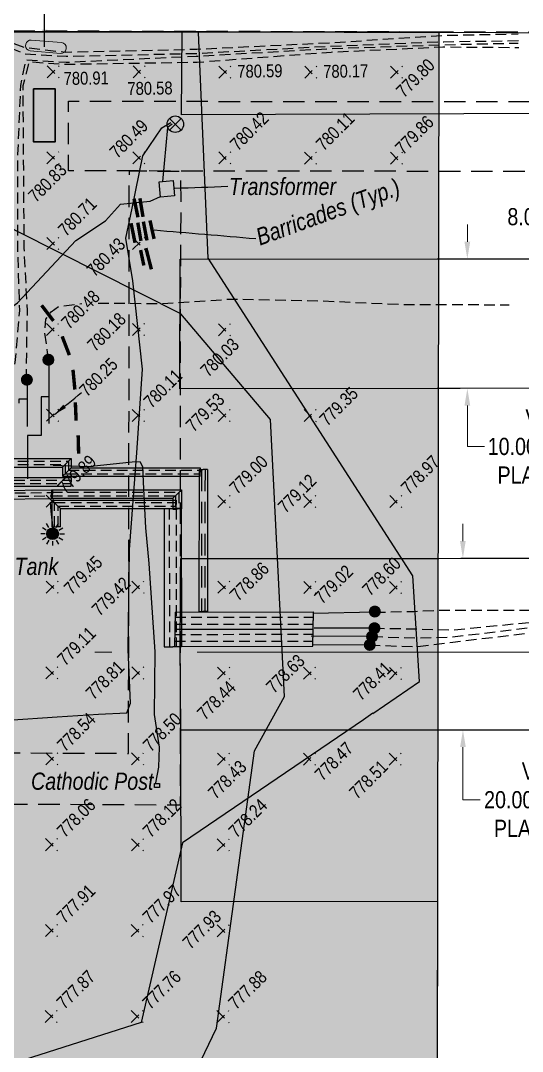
# Model space of a CAD drawing. Extents: x 491646 to 495416, y 6042083 to 6043807.
# Drawn here: x 494778 to 495070, y 6042886 to 6043486 of the extents above; entities that cross this region are included whole.
import ezdxf

# ---------------------------------------------------------------- set-up
doc = ezdxf.new("R2010")
doc.units = 0
doc.header["$LTSCALE"] = 5
doc.header["$PDMODE"] = 3
doc.header["$PDSIZE"] = 3.5
for name, pattern in [('DASHED4', [1.875, 1.25, -0.625]), ('foc-ACCESSROAD', [3.75, 2.5, -1.25]), ('foc-FLOWLINE', [3.75, 2.5, -1.25]), ('foc-TIELINE', [1.875, 1.25, -0.625]), ('POWERLINE5', [7.8, 2.4, -0.6, 0.6, -0.6, 0.6, -0.6, 2.4]), ('UG_PIPE', [1.875, 1.25, -0.625])]:
    doc.linetypes.add(name, pattern=pattern)
doc.layers.get('Defpoints').update_dxf_attribs({"color": 9})
for name, color, linetype in [('AS-CABLE', 224, 'foc-CABLE'), ('AS-FENCE', 48, 'foc-FENCE'), ('AS-PIPE-UG', 44, 'UG_PIPE'), ('AS-POWER-EXISTING', 72, 'POWERLINE5'), ('AS-ROADS', 254, 'Continuous'), ('AS-SYMBOL', 7, 'Continuous'), ('C-RW', 13, 'Continuous'), ('CG-NOTES', 7, 'Continuous'), ('F-AR', 190, 'foc-ACCESSROAD'), ('F-EZE', 190, 'foc-FLOWLINE'), ('P-PROPOSED-H', 21, 'Continuous'), ('T-TIE', 201, 'foc-TIELINE')]:
    doc.layers.add(name, color=color, linetype=linetype)
for name, color, linetype, lineweight in [('AS-GENERAL', 48, 'Continuous', 18), ('C-RW-T', 13, 'Continuous', 9), ('F-EZE-T', 190, 'Continuous', 9), ('T-TIE-T', 201, 'Continuous', 18)]:
    doc.layers.add(name, color=color, linetype=linetype, lineweight=lineweight)
for name, color, linetype, true_color in [('AS-PIPE-AG', 7, 'Continuous', 0x7d00fa), ('AS-PIPE-RACK', 7, 'Continuous', 0xc48aff), ('AS-STRUCTURE-H', 7, 'Continuous', 0xa8a8a8)]:
    doc.layers.add(name, color=color, linetype=linetype, true_color=true_color)
doc.layers.add('AS-STRUCTURE', color=7, linetype='Continuous', lineweight=30, true_color=0x595959)
doc.styles.add('80CG', font='ARIALN.TTF', dxfattribs={"height": 10})
doc.styles.add('80L', font='ARIALN.TTF', dxfattribs={"height": 10})
doc.styles.add('ELEVATION', font='ARIALN.TTF', dxfattribs={"height": 2.5})
doc.styles.add('foc-LtypeFont', font='ARIALN.TTF', dxfattribs={"height": 7.35})
doc.linetypes.add('foc-CABLE', pattern='A,2,-1,["C",foc-LtypeFont,S=0.2,R=0,X=-0.625,Y=-0.75],-1.24,8', length=12.24)
doc.linetypes.add('foc-FENCE', pattern='A,10,-1,["X",foc-LtypeFont,S=0.2,R=0,X=-0.625,Y=-0.75],-1.24', length=12.24)
doc.dimstyles.new('Compass 5 000', dxfattribs={"dimscale": 5, "dimtxt": 9, "dimasz": 2, "dimexe": 0.2, "dimexo": 0.0625, "dimgap": 0.5, "dimtad": 0, "dimtih": 1, "dimtoh": 1, "dimzin": 0, "dimdsep": 46, "dimtxsty": '80CG', "dimcen": 0.1, "dimse1": 1, "dimse2": 1, "dimclrd": 256, "dimclrt": 256, "dimaunit": 1, "dimadec": 4, "dimazin": 0, "dimtfac": 0.06, "dimtofl": 0, "dimtmove": 0, "dimatfit": 1, "dimfxl": 0.2, "dimtolj": 1, "dimtzin": 0, "dimlwd": -1, "dimarcsym": 0})

# ---------------------------------------------------------------- blocks, each defined once
blk = doc.blocks.new('lightpole')
h = blk.add_hatch(color=255)
h.dxf.hatch_style = 1
h.paths.add_polyline_path([(-0.78, 0, 1), (0.78, 0, 1)])
h.paths.add_polyline_path([(0.68, 0, -1), (-0.68, 0, -1)], flags=16)
h = blk.add_hatch(color=13)
h.dxf.hatch_style = 1
edge = h.paths.add_edge_path()
edge.add_arc((0, 0), 0.682, 0, 360)
at = {"color": 13}
for p, q in [((0, 0.86), (0, 1.38)), ((-0.86, 0), (-1.38, 0)), ((-0.75, 0.43), (-1.19, 0.69)), ((-0.43, 0.75), (-0.69, 1.19)), ((0.43, 0.75), (0.69, 1.19)), ((0.75, 0.43), (1.19, 0.69)), ((0.86, 0), (1.38, 0)), ((-0.75, -0.43), (-1.19, -0.69)), ((-0.43, -0.75), (-0.69, -1.19)), ((0, -0.86), (0, -1.38)), ((0.43, -0.75), (0.69, -1.19)), ((0.75, -0.43), (1.19, -0.69))]:
    blk.add_line(p, q, dxfattribs=at)
blk.add_circle((0, 0), 0.682, dxfattribs=at)
blk = doc.blocks.new('POWERPOLE')
h = blk.add_hatch(color=255)
edge = h.paths.add_edge_path()
edge.add_arc((0, 0), 0.96, 0, 360)
at = {"linetype": 'Continuous'}
for p, q in [((0.68, -0.68), (-0.68, 0.68)), ((-0.68, -0.68), (0.68, 0.68))]:
    blk.add_line(p, q, dxfattribs=at)
blk.add_circle((0, 0), 0.96, dxfattribs=at)
blk = doc.blocks.new('*D56')
at = {"layer": 'C-RW-T', "transparency": 16777216}
for p, q in [((495149.01, 6043539.18), (495139.03, 6043539.86)), ((495218.82, 6043534.47), (495228.8, 6043533.79))]:
    blk.add_line(p, q, dxfattribs=at)
for points in [[(495149.12, 6043540.85), (495148.89, 6043537.52), (495158.98, 6043538.51)], [(495218.93, 6043536.13), (495218.71, 6043532.8), (495208.84, 6043535.14)]]:
    blk.add_solid(points, dxfattribs=at)
at = {"layer": 'Defpoints', "color": 0, "transparency": 16777216}
for p in [(495166.7, 6043652.78), (495216.56, 6043649.41), (495158.98, 6043538.51)]:
    blk.add_point(p, dxfattribs=at)
at = {"layer": 'C-RW-T', "transparency": 16777216, "insert": (495099.95, 6043539.86), "char_height": 10, "attachment_point": 5, "style": '80CG'}
blk.add_mtext('\\A1;Veren\\P10.00 P/L R/W\\PPlan 094 1536\\PPLA 071598', dxfattribs=at)
blk = doc.blocks.new('*D52')
at = {"layer": 'C-RW-T', "transparency": 16777216}
for p, q in [((495010.36, 6042849.68), (494987.88, 6042849.73)), ((495130.31, 6042849.45), (495140.31, 6042849.43))]:
    blk.add_line(p, q, dxfattribs=at)
for points in [[(495010.37, 6042851.35), (495010.36, 6042848.02), (495020.36, 6042849.66)], [(495130.31, 6042851.12), (495130.31, 6042847.78), (495120.31, 6042849.47)]]:
    blk.add_solid(points, dxfattribs=at)
at = {"layer": 'Defpoints', "color": 0, "transparency": 16777216}
for p in [(495020.36, 6042849.66), (495020.35, 6042843.2), (495120.3, 6042843)]:
    blk.add_point(p, dxfattribs=at)
at = {"layer": 'C-RW-T', "transparency": 16777216, "insert": (494948.34, 6042849.73), "char_height": 10, "attachment_point": 5, "style": '80CG'}
blk.add_mtext('\\A1;Veren\\P20.00 P/L R/W\\PPLA 250342', dxfattribs=at)
blk = doc.blocks.new('*D53')
at = {"layer": 'C-RW-T', "transparency": 16777216}
for p, q in [((495035.14, 6043182.61), (495035.14, 6043192.61)), ((495035.21, 6043062.66), (495035.22, 6043032)), ((495035.22, 6043032), (495045.22, 6043032))]:
    blk.add_line(p, q, dxfattribs=at)
for points in [[(495036.81, 6043182.61), (495033.48, 6043182.6), (495035.15, 6043172.61)], [(495036.87, 6043062.66), (495033.54, 6043062.66), (495035.2, 6043072.66)]]:
    blk.add_solid(points, dxfattribs=at)
at = {"layer": 'Defpoints', "color": 0, "transparency": 16777216}
for p in [(494915.35, 6043172.54), (495035.15, 6043172.61), (494915.4, 6043072.59)]:
    blk.add_point(p, dxfattribs=at)
at = {"layer": 'C-RW-T', "transparency": 16777216, "insert": (495084.76, 6043032), "char_height": 10, "attachment_point": 5, "style": '80CG'}
blk.add_mtext('\\A1;Veren\\P20.00 P/L R/W\\PPLA 230753', dxfattribs=at)
blk = doc.blocks.new('*D54')
at = {"layer": 'C-RW-T', "transparency": 16777216}
for p, q in [((495037.75, 6043356.94), (495037.75, 6043366.94)), ((495037.77, 6043261.53), (495037.78, 6043237.69)), ((495037.78, 6043237.69), (495047.78, 6043237.69))]:
    blk.add_line(p, q, dxfattribs=at)
for points in [[(495039.42, 6043356.94), (495036.08, 6043356.94), (495037.75, 6043346.94)], [(495039.44, 6043261.53), (495036.11, 6043261.53), (495037.77, 6043271.53)]]:
    blk.add_solid(points, dxfattribs=at)
at = {"layer": 'Defpoints', "color": 0, "transparency": 16777216}
for p in [(495037.75, 6043346.94), (495079.38, 6043346.95), (495079.4, 6043271.54)]:
    blk.add_point(p, dxfattribs=at)
at = {"layer": 'C-RW-T', "transparency": 16777216, "insert": (495086.86, 6043237.69), "char_height": 10, "attachment_point": 5, "style": '80CG'}
blk.add_mtext('\\A1;Veren\\P10.00 P/L R/W\\PPLA 121253', dxfattribs=at)
blk = doc.blocks.new('RISER')
h = blk.add_hatch(color=255)
h.dxf.hatch_style = 1
edge = h.paths.add_edge_path()
edge.add_arc((0, 0), 0.7, 0, 360)
blk.add_hatch(color=13).paths.add_polyline_path([(0.58, -0.15), (-0.58, -0.15, 0.774597)])
at = {"color": 13}
blk.add_line((-0.58, -0.15), (0.58, -0.15), dxfattribs=at)
blk.add_circle((0, 0), 0.6, dxfattribs=at)
blk = doc.blocks.new('*D59')
at = {"layer": 'Defpoints', "color": 0, "transparency": 16777216}
for p in [(495142.07, 6043438.52), (495142.02, 6043397.75), (495181.55, 6043397.7)]:
    blk.add_point(p, dxfattribs=at)
at = {"layer": 'F-EZE-T', "transparency": 16777216}
for p, q in [((495181.62, 6043448.47), (495181.63, 6043458.47)), ((495181.54, 6043387.7), (495181.52, 6043371.46)), ((495181.52, 6043371.46), (495171.52, 6043371.46))]:
    blk.add_line(p, q, dxfattribs=at)
for points in [[(495179.95, 6043448.47), (495183.29, 6043448.47), (495181.61, 6043438.47)], [(495179.87, 6043387.7), (495183.21, 6043387.7), (495181.55, 6043397.7)]]:
    blk.add_solid(points, dxfattribs=at)
at = {"layer": 'F-EZE-T', "transparency": 16777216, "insert": (495115.18, 6043371.46), "char_height": 10, "attachment_point": 5, "style": '80CG'}
blk.add_mtext('\\A1;ATCO\\P8.00 Power Line R/W\\PEZE 080124', dxfattribs=at)
blk = doc.blocks.new('*D60')
at = {"layer": 'Defpoints', "color": 0, "transparency": 16777216}
for p in [(494840.72, 6043247.85), (494870.48, 6043247.86), (494870.51, 6043117.99)]:
    blk.add_point(p, dxfattribs=at)
at = {"layer": 'F-EZE-T', "transparency": 16777216}
for p, q in [((494830.75, 6043117.98), (494820.75, 6043117.98)), ((494880.51, 6043118), (495075.5, 6043118.05))]:
    blk.add_line(p, q, dxfattribs=at)
for points in [[(494830.75, 6043119.65), (494830.76, 6043116.31), (494840.75, 6043117.98)], [(494880.51, 6043119.66), (494880.52, 6043116.33), (494870.51, 6043117.99)]]:
    blk.add_solid(points, dxfattribs=at)
at = {"layer": 'F-EZE-T', "transparency": 16777216, "insert": (495131.86, 6043118.05), "char_height": 10, "attachment_point": 5, "style": '80CG'}
blk.add_mtext('\\A1;ATCO\\P6.00 Power Line R/W\\PEZE 190046', dxfattribs=at)

msp = doc.modelspace()

# ---------------------------------------------------------------- hatches: boundary and pattern name
at = {"layer": 'AS-CABLE'}
h = msp.add_hatch(color=256, dxfattribs=at)
h.dxf.hatch_style = 1
h.paths.add_polyline_path([(494859.073, 6043382.953), (494858.378, 6043391.893), (494866.533, 6043392.613), (494867.228, 6043383.578)])
at = {"layer": 'AS-ROADS'}
h = msp.add_hatch(color=256, dxfattribs=at)
h.dxf.hatch_style = 1
h.paths.add_polyline_path([(495416.122, 6043512.156), (495416.122, 6043554.565), (494110.862, 6043555.908), (494071.604, 6043496.336), (494065.784, 6043397.45), (494006.097, 6043349.284), (494011.19, 6043219.859), (493956.497, 6043207.909), (493882.29, 6043140.288), (493799.352, 6043063.215), (493734.372, 6042947.761), (493729.221, 6042900.696), (493740.258, 6042833.774), (493770.489, 6042689.418), (493796.277, 6042639.331), (493861.861, 6042570), (493889.997, 6042538.508), (494132.686, 6042494.506), (494452.23, 6042531.668), (494571.913, 6042609.476), (494666.033, 6042657.089), (494738.076, 6042655.928), (494799.661, 6042695.413), (494840.33, 6042791.801), (494891.667, 6042899.062), (494913.744, 6043060.484), (494931.261, 6043092.06), (494923.128, 6043253.482), (494870.839, 6043315.032), (494704.676, 6043398.646), (494629.147, 6043425.356), (494637.281, 6043485.744), (494673.303, 6043515.938)])
at = {"layer": 'AS-STRUCTURE-H'}
h = msp.add_hatch(color=256, dxfattribs=at)
h.dxf.hatch_style = 1
h.paths.add_polyline_path([(494785.133, 6043445.993), (494797.629, 6043445.993), (494797.629, 6043415.089), (494785.133, 6043415.089)])
at = {"layer": 'P-PROPOSED-H'}
h = msp.add_hatch(color=256, dxfattribs=at)
h.dxf.hatch_style = 1
edge = h.paths.add_edge_path()
edge.add_line((495019.455, 6042379.566), (495019.938, 6042629.435))
edge.add_line((495019.938, 6042629.435), (495021.403, 6043478.878))
edge.add_line((495021.403, 6043478.878), (494021.873, 6043480.428))
edge.add_line((494021.873, 6043480.428), (494021.778, 6043370.041))
edge.add_line((494021.778, 6043370.041), (494021.883, 6043369.983))
edge.add_arc((494119.014, 6042879.774), 499.739, 101.207434, 273.469934)
edge.add_line((494149.26, 6042380.95), (495019.455, 6042379.566))

# ---------------------------------------------------------------- linework, layer by layer
at = {"layer": 'AS-CABLE', "flags": 128}
for points in [[(494414.288, 6043066.103), (494446.613, 6043063.473), (494506.263, 6043062.748), (494548.278, 6043064.928), (494589.908, 6043067.168), (494634.583, 6043069.108), (494684.108, 6043070.023), (494734.193, 6043074.563), (494770.333, 6043078.443), (494798.883, 6043080.398), (494822.978, 6043081.918), (494839.513, 6043082.613), (494841.553, 6043088.358), (494840.178, 6043119.443), (494841.073, 6043177.788), (494845.343, 6043233.943), (494848.543, 6043282.743), (494842.958, 6043334.098), (494838.868, 6043359.083), (494842.493, 6043376.453), (494848.758, 6043406.923), (494859.893, 6043423.218), (494865.113, 6043426.428)], [(494865.813, 6043425.403), (494863.223, 6043423.543), (494860.153, 6043392.013)], [(494727.178, 6043289.073), (494756.993, 6043308.083), (494775.803, 6043321.418), (494809.748, 6043357.583), (494827.048, 6043369.118), (494835.843, 6043378.803), (494853.123, 6043380.643), (494859.108, 6043383.203)], [(494856.403, 6043041.928), (494858.173, 6043050.958), (494858.413, 6043062.623), (494855.548, 6043081.593), (494855.918, 6043118.123), (494852.533, 6043169.683), (494850.513, 6043190.403), (494849.283, 6043212.978), (494848.763, 6043225.598), (494847.473, 6043228.688), (494844.413, 6043228.883), (494816.808, 6043225.818), (494796.483, 6043226.628)], [(494796.163, 6043186.788), (494796.643, 6043189.688), (494795.318, 6043200.038), (494794.943, 6043205.348)]]:
    msp.add_lwpolyline(points, dxfattribs=at)
for points in [[(494859.073, 6043382.953), (494858.378, 6043391.893), (494866.533, 6043392.613), (494867.228, 6043383.578)], [(494855.566, 6043041.413), (494858.539, 6043041.413), (494858.539, 6043039.239), (494855.566, 6043039.239)]]:
    msp.add_lwpolyline(points, close=True, dxfattribs=at)
at = {"layer": 'AS-FENCE', "flags": 128}
for points in [[(494982.653, 6043082.313), (495009.828, 6043100.923), (495005.943, 6043162.388), (494886.743, 6043347.278), (494881.243, 6043478.698), (494645.773, 6043479.103), (494646.748, 6043416.948)], [(494977.188, 6043078.523), (494871.943, 6043006.903), (494847.893, 6042902.363), (494756.938, 6042873.388), (494354.938, 6042744.518), (494354.433, 6042759.203)], [(494982.703, 6043082.418), (494977.213, 6043078.543)]]:
    msp.add_lwpolyline(points, dxfattribs=at)
at = {"layer": 'AS-GENERAL'}
msp.add_lwpolyline([(494783.84, 6043474.366), (494801.461, 6043472.875, -0.4062571), (494804.204, 6043469.714), (494804.151, 6043469.244, -0.4082282), (494800.9, 6043466.587), (494783.246, 6043468.181, -0.383037), (494780.462, 6043471.065), (494780.648, 6043471.976, -0.380441)], format="xyb", close=True, dxfattribs=at)
at = {"layer": 'AS-GENERAL', "const_width": 2, "flags": 128}
for points in [[(494843.667, 6043382.023), (494845.949, 6043371.168)], [(494847.09, 6043382.234), (494848.865, 6043371.422)], [(494841.928, 6043367.713), (494844.226, 6043356.361)], [(494845.849, 6043368.05), (494847.674, 6043357.443)], [(494849.094, 6043368.659), (494851.19, 6043357.713)], [(494852.948, 6043369.334), (494855.314, 6043358.591)], [(494847.471, 6043352.105), (494849.364, 6043343.118)], [(494850.581, 6043353.253), (494853.759, 6043340.889)], [(494789.814, 6043319.935), (494796.729, 6043310.851)], [(494801.796, 6043301.842), (494805.992, 6043290.902)], [(494808.102, 6043282.383), (494809.196, 6043270.896)], [(494809.471, 6043263.39), (494809.927, 6043252.815)], [(494811.113, 6043244.245), (494811.387, 6043233.487)]]:
    msp.add_lwpolyline(points, dxfattribs=at)
at = {"layer": 'AS-PIPE-AG', "flags": 128}
for points in [[(494794.115, 6043286.442), (494794.115, 6043251.182)], [(494781.352, 6043273.995), (494781.352, 6043249.428)], [(494776.775, 6043263.044), (494776.775, 6043265.387), (494781.186, 6043265.387)], [(494794.472, 6043266.625), (494789.649, 6043266.625), (494789.649, 6043244.129), (494781.521, 6043244.129), (494781.521, 6043218.829)], [(494983.793, 6043141.198), (494947.963, 6043140.458)], [(494983.303, 6043131.923), (494948.457, 6043132.027)], [(494982.203, 6043127.128), (494946.729, 6043127.216)], [(494980.818, 6043122.088), (494947.963, 6043122.159)]]:
    msp.add_lwpolyline(points, dxfattribs=at)
at = {"layer": 'AS-PIPE-RACK', "linetype": 'Continuous'}
for p, q in [((494861.157, 6043201.517), (494866.157, 6043201.524)), ((494861.157, 6043201.517), (494861.269, 6043121.125)), ((494871.157, 6043201.531), (494866.157, 6043201.524)), ((494871.157, 6043201.531), (494871.269, 6043121.139)), ((494867.574, 6043141.256), (494947.966, 6043141.368)), ((494867.574, 6043141.256), (494867.581, 6043136.256)), ((494947.966, 6043141.368), (494947.973, 6043136.368)), ((494867.381, 6043131.311), (494947.773, 6043131.423)), ((494867.381, 6043131.311), (494867.388, 6043126.311)), ((494867.588, 6043131.256), (494867.581, 6043136.256)), ((494867.588, 6043131.256), (494947.98, 6043131.368)), ((494947.773, 6043131.423), (494947.78, 6043126.423)), ((494947.98, 6043131.368), (494947.973, 6043136.368)), ((494867.395, 6043121.311), (494867.388, 6043126.311)), ((494947.787, 6043121.423), (494947.78, 6043126.423)), ((494861.269, 6043121.125), (494866.269, 6043121.132)), ((494871.269, 6043121.139), (494866.269, 6043121.132)), ((494867.395, 6043121.311), (494947.787, 6043121.423))]:
    msp.add_line(p, q, dxfattribs=at)
at = {"layer": 'AS-PIPE-RACK', "linetype": 'DASHED4'}
for p, q in [((494864.157, 6043201.521), (494864.269, 6043121.129)), ((494868.157, 6043201.526), (494868.269, 6043121.135)), ((494867.578, 6043138.256), (494947.97, 6043138.368)), ((494867.584, 6043134.256), (494947.975, 6043134.368)), ((494867.385, 6043128.311), (494947.777, 6043128.423)), ((494867.391, 6043124.311), (494947.783, 6043124.423))]:
    msp.add_line(p, q, dxfattribs=at)
at = {"layer": 'AS-PIPE-UG', "flags": 128}
for points in [[(494747.723, 6043276.673), (494747.318, 6043290.628), (494746.663, 6043330.188), (494747.373, 6043441.443), (494748.238, 6043454.383), (494748.248, 6043475.068), (494760.103, 6043477.378), (494779.953, 6043470.093), (494803.758, 6043467.348), (494880.178, 6043469.058), (494957.658, 6043472.823), (495024.348, 6043477.113), (495067.403, 6043477.973)], [(494762.693, 6043289.083), (494762.863, 6043299.553), (494763.293, 6043320.058), (494763.628, 6043355.243), (494762.708, 6043408.568), (494760.038, 6043451.898), (494760.773, 6043474.243), (494780.343, 6043466.268), (494804.078, 6043464.938), (494880.138, 6043466.608), (494957.903, 6043470.843), (495024.138, 6043473.428), (495067.548, 6043474.018)], [(494772.103, 6043276.558), (494774.478, 6043286.668), (494777.093, 6043316.878), (494775.968, 6043353.378), (494776.048, 6043407.763), (494777.728, 6043447.948), (494780.768, 6043462.933), (494804.208, 6043461.503), (494879.793, 6043465.013), (494957.833, 6043469.413), (495023.968, 6043471.668), (495067.413, 6043472.593)], [(494781.233, 6043276.583), (494781.028, 6043285.498), (494781.583, 6043316.653), (494779.683, 6043353.228), (494779.343, 6043407.838), (494779.043, 6043447.838), (494782.613, 6043461.728), (494804.498, 6043460.303), (494880.463, 6043461.488), (494958.443, 6043467.388), (495023.528, 6043470.373), (495067.763, 6043470.088)], [(494822.718, 6043321.19), (494860.273, 6043320.963), (494900.433, 6043323.598), (494951.768, 6043322.578), (495000.988, 6043320.368), (495027.188, 6043320.478), (495062.068, 6043320.153)], [(494793.838, 6043288.273), (494793.328, 6043292.508), (494791.648, 6043304.688), (494792.318, 6043311.903), (494795.398, 6043316.103), (494799.933, 6043319.373), (494813.208, 6043320.943)], [(494983.793, 6043141.198), (495006.683, 6043141.738), (495025.353, 6043142.498), (495080.943, 6043142.478)], [(494982.273, 6043127.078), (495007.703, 6043126.253), (495029.028, 6043126.813), (495084.483, 6043133.653)], [(494983.303, 6043131.923), (495007.258, 6043131.568), (495028.263, 6043130.833), (495083.928, 6043136.293)], [(494980.818, 6043122.088), (495007.923, 6043121.133), (495029.223, 6043123.853), (495085.078, 6043130.473)]]:
    msp.add_lwpolyline(points, dxfattribs=at)
at = {"layer": 'AS-ROADS', "flags": 128}
msp.add_lwpolyline([(494132.686, 6042494.506), (494452.23, 6042531.668), (494571.913, 6042609.476), (494666.033, 6042657.089), (494738.076, 6042655.928), (494799.661, 6042695.413), (494840.33, 6042791.801), (494891.667, 6042899.062), (494913.744, 6043060.484), (494931.261, 6043092.06), (494923.128, 6043253.482), (494870.839, 6043315.032), (494704.676, 6043398.646), (494629.147, 6043425.356), (494637.281, 6043485.744), (494673.303, 6043515.938), (495416.122, 6043512.156)], dxfattribs=at)
at = {"layer": 'AS-STRUCTURE'}
msp.add_lwpolyline([(494785.133, 6043445.993), (494797.629, 6043445.993), (494797.629, 6043415.089), (494785.133, 6043415.089)], close=True, dxfattribs=at)
at = {"layer": 'C-RW'}
for points in [[(495227.197, 6043806.779), (495215.062, 6043627.19), (495211.662, 6043576.867), (495211.648, 6043576.653), (495200.067, 6043432.051), (494871.365, 6043430.809), (494871.768, 6043479.073), (495154.691, 6043478.671), (495161.566, 6043576.741), (495164.942, 6043626.711), (495177.109, 6043806.779)], [(495416.122, 6043272.386), (495134.466, 6043271.607), (495033.577, 6043271.493), (495020.185, 6043271.479), (494870.377, 6043271.315), (494870.548, 6043346.889), (495020.26, 6043346.932), (495040.223, 6043346.938), (495141.144, 6043346.965), (495416.122, 6043347.047)], [(495416.122, 6043172.908), (495275.128, 6043172.828), (495175.613, 6043072.733), (495020.793, 6043072.649), (494870.988, 6043072.568), (494870.49, 6043122.542), (494870.934, 6043172.516), (495021.183, 6043172.598), (495033.978, 6043172.604), (495134.201, 6043172.659), (495140.871, 6043271.625), (495416.122, 6043272.856)]]:
    msp.add_lwpolyline(points, dxfattribs=at)
at = {"layer": 'C-RW', "flags": 128}
msp.add_lwpolyline([(494021.883, 6043369.983, 0.9346587), (494149.26, 6042380.95), (495019.455, 6042379.566), (495019.938, 6042629.435), (495021.403, 6043478.878), (494021.873, 6043480.428), (494021.778, 6043370.041)], format="xyb", dxfattribs=at)
at = {"layer": 'C-RW'}
msp.add_lwpolyline([(493619.955, 6043362.235), (493619.276, 6042881.183, 0.4329021), (494149.26, 6042380.95), (495019.455, 6042379.566), (495020.6, 6042972.705), (494871.045, 6042972.62), (494870.988, 6043072.568), (495120.741, 6043072.71), (495119.21, 6042279.459), (494152.067, 6042280.998, -0.4312586), (493519.328, 6042881.391), (493520.007, 6043362.235)], format="xyb", dxfattribs=at)
at = {"layer": 'CG-NOTES', "linetype": 'Continuous'}
for p, q in [((494766.6, 6043230.725), (494806.988, 6043230.725)), ((494801.988, 6043225.725), (494804.488, 6043228.225)), ((494806.988, 6043230.725), (494804.488, 6043228.225)), ((494806.988, 6043230.725), (494806.988, 6043225.351)), ((494766.6, 6043225.725), (494801.988, 6043225.725)), ((494801.988, 6043225.725), (494801.988, 6043220.351)), ((494801.988, 6043220.351), (494804.488, 6043222.851)), ((494806.988, 6043225.351), (494804.488, 6043222.851)), ((494806.988, 6043225.351), (494882.175, 6043225.351)), ((494882.175, 6043225.351), (494882.175, 6043222.851)), ((494882.175, 6043220.351), (494882.175, 6043222.851)), ((494342.517, 6043219.228), (494806.958, 6043219.625)), ((494801.988, 6043220.351), (494882.175, 6043220.351)), ((494806.958, 6043219.625), (494806.96, 6043217.125)), ((494806.962, 6043214.625), (494806.96, 6043217.125)), ((494341.413, 6043207.538), (494796.121, 6043212.459)), ((494342.521, 6043214.228), (494806.962, 6043214.625)), ((494795.665, 6043212.543), (494795.665, 6043210.043)), ((494795.665, 6043212.543), (494871.261, 6043212.543)), ((494795.665, 6043207.543), (494795.665, 6043210.043)), ((494796.121, 6043212.459), (494796.148, 6043209.959)), ((494796.175, 6043207.459), (494796.148, 6043209.959)), ((494866.268, 6043207.543), (494868.765, 6043210.043)), ((494871.261, 6043212.543), (494868.765, 6043210.043)), ((494871.261, 6043212.543), (494871.277, 6043201.329)), ((494346.413, 6043202.592), (494796.175, 6043207.459)), ((494795.665, 6043207.543), (494866.268, 6043207.543)), ((494795.88, 6043190.973), (494795.88, 6043206.526)), ((494795.88, 6043206.526), (494868.128, 6043206.526)), ((494795.88, 6043206.526), (494798.38, 6043204.026)), ((494800.88, 6043201.526), (494798.38, 6043204.026)), ((494866.268, 6043207.543), (494866.277, 6043201.322)), ((494868.128, 6043206.526), (494868.128, 6043204.026)), ((494868.128, 6043201.526), (494868.128, 6043204.026)), ((494800.88, 6043190.973), (494800.88, 6043201.526)), ((494800.88, 6043201.526), (494868.128, 6043201.526)), ((494866.277, 6043201.322), (494868.777, 6043201.326)), ((494871.277, 6043201.329), (494868.777, 6043201.326)), ((494795.88, 6043190.973), (494798.38, 6043190.973)), ((494800.88, 6043190.973), (494798.38, 6043190.973))]:
    msp.add_line(p, q, dxfattribs=at)
at = {"layer": 'CG-NOTES', "linetype": 'DASHED4'}
for p, q in [((494766.6, 6043229.225), (494805.488, 6043229.225)), ((494766.6, 6043227.225), (494803.488, 6043227.225)), ((494803.488, 6043227.225), (494803.488, 6043221.851)), ((494805.488, 6043229.225), (494805.488, 6043223.851)), ((494803.488, 6043221.851), (494882.175, 6043221.851)), ((494805.488, 6043223.851), (494882.175, 6043223.851)), ((494342.519, 6043217.728), (494806.959, 6043218.125)), ((494342.52, 6043215.728), (494806.961, 6043216.125)), ((494342.913, 6043206.054), (494796.137, 6043210.959)), ((494344.913, 6043204.076), (494796.159, 6043208.959)), ((494795.665, 6043211.043), (494869.763, 6043211.043)), ((494795.665, 6043209.043), (494867.766, 6043209.043)), ((494867.766, 6043209.043), (494867.777, 6043201.324)), ((494869.763, 6043211.043), (494869.777, 6043201.327)), ((494797.38, 6043190.973), (494797.38, 6043205.026)), ((494797.38, 6043205.026), (494868.128, 6043205.026)), ((494799.38, 6043190.973), (494799.38, 6043203.026)), ((494799.38, 6043203.026), (494868.128, 6043203.026))]:
    msp.add_line(p, q, dxfattribs=at)
at = {"layer": 'CG-NOTES', "linetype": 'Continuous', "ltscale": 2}
for p, q in [((494881.485, 6043224.305), (494881.343, 6043141.693)), ((494881.485, 6043224.305), (494883.985, 6043224.301)), ((494886.485, 6043224.297), (494883.985, 6043224.301)), ((494886.485, 6043224.297), (494886.343, 6043141.685)), ((494881.343, 6043141.693), (494883.843, 6043141.689)), ((494886.343, 6043141.685), (494883.843, 6043141.689))]:
    msp.add_line(p, q, dxfattribs=at)
at = {"layer": 'CG-NOTES', "linetype": 'DASHED4', "ltscale": 2}
for p, q in [((494882.985, 6043224.303), (494882.843, 6043141.691)), ((494884.985, 6043224.299), (494884.843, 6043141.687))]:
    msp.add_line(p, q, dxfattribs=at)
at = {"layer": 'F-AR', "flags": 128}
msp.add_lwpolyline([(493742.12, 6043479.964), (494293.45, 6043480.905), (495416.118, 6043478.3)], dxfattribs=at)
at = {"layer": 'F-EZE', "flags": 128}
msp.add_lwpolyline([(495416.122, 6043570.188), (495347.343, 6043570.525), (495341.71, 6043488.144), (495338.297, 6043438.12), (495360.621, 6043438.059), (495360.565, 6043397.467), (495335.519, 6043397.493), (495333.827, 6043372.643), (495281.473, 6043376.214), (495282.934, 6043397.565), (495145.642, 6043397.744), (495044.709, 6043397.875), (495020.323, 6043397.908), (494880.896, 6043398.092), (494870.524, 6043398.109), (494868.767, 6043398.112), (494805.476, 6043398.192), (494805.503, 6043418.192), (494805.529, 6043438.856), (494868.83, 6043438.841), (494870.581, 6043438.705), (495020.39, 6043438.6), (495048.295, 6043438.583), (495149.258, 6043438.513), (495198.914, 6043438.485), (495285.706, 6043438.257), (495289.124, 6043488.291), (495294.752, 6043570.622), (495250.247, 6043570.698), (495250.279, 6043589.029), (495250.338, 6043623.168), (495298.336, 6043623.089), (495299.934, 6043646.435), (495352.281, 6043642.857), (495350.925, 6043622.992), (495416.122, 6043622.672)], dxfattribs=at)
msp.add_lwpolyline([(494870.481, 6043071.347), (494870.426, 6043028.899), (494387.475, 6043031.127), (494387.799, 6043101.086), (494427.798, 6043100.905), (494427.614, 6043060.941), (494840.464, 6043059.035), (494840.889, 6043378.144), (494840.916, 6043398.147), (494868.767, 6043398.112), (494870.654, 6043398.109), (494870.888, 6043378.105), (494870.648, 6043346.889), (494870.469, 6043271.315), (494870.499, 6043171.297), (494870.481, 6043071.347)], close=True, dxfattribs=at)
at = {"layer": 'T-TIE'}
for p in [(494796.548, 6043455.883, 3904.55), (494846.548, 6043455.833, 3902.9), (494896.548, 6043455.733, 3902.95), (494946.548, 6043455.683, 3900.85), (494996.548, 6043455.633, 3899), (494796.448, 6043405.883, 3904.15), (494846.448, 6043405.833, 3902.45), (494896.448, 6043405.733, 3902.1), (494946.448, 6043405.683, 3900.55), (494996.448, 6043405.633, 3899.3), (494796.348, 6043355.883, 3903.55), (494846.348, 6043355.833, 3902.15), (494796.248, 6043305.883, 3902.4), (494846.248, 6043305.833, 3900.9), (494896.248, 6043305.733, 3900.15), (494796.148, 6043255.883, 3901.25), (494846.148, 6043255.833, 3900.55), (494896.148, 6043255.733, 3897.65), (494946.148, 6043255.683, 3896.75), (494796.048, 6043205.883, 3899.45), (494896.048, 6043205.733, 3895), (494946.048, 6043205.683, 3895.6), (494996.048, 6043205.633, 3894.85), (494795.948, 6043155.883, 3897.25), (494845.948, 6043155.833, 3897.1), (494895.948, 6043155.733, 3894.3), (494945.948, 6043155.683, 3895.1), (494995.948, 6043155.633, 3893), (494795.848, 6043105.883, 3895.55), (494845.848, 6043105.833, 3894.05), (494895.848, 6043105.733, 3892.2), (494945.848, 6043105.683, 3893.15), (494995.848, 6043105.633, 3892.05), (494795.748, 6043055.883, 3892.7), (494845.748, 6043055.833, 3892.5), (494895.748, 6043055.733, 3892.15), (494945.748, 6043055.683, 3892.35), (494995.748, 6043055.633, 3892.55), (494795.648, 6043005.883, 3890.3), (494845.648, 6043005.833, 3890.6), (494895.648, 6043005.733, 3891.2), (494795.548, 6042955.883, 3889.55), (494845.548, 6042955.833, 3889.85), (494895.548, 6042955.733, 3889.65), (494795.448, 6042905.883, 3889.35), (494845.448, 6042905.833, 3888.8), (494895.448, 6042905.733, 3889.4)]:
    msp.add_point(p, dxfattribs=at)

# ---------------------------------------------------------------- block references
at = {"layer": 'AS-POWER-EXISTING', "xscale": 5, "yscale": 5, "zscale": 5}
msp.add_blockref('POWERPOLE', (494867.688, 6043425.353), dxfattribs=at)
at = {"layer": 'AS-SYMBOL', "xscale": 5, "yscale": 5, "zscale": 5}
for name, p in [('RISER', (494793.783, 6043288.228)), ('RISER', (494781.233, 6043276.583)), ('lightpole', (494796.203, 6043186.898)), ('RISER', (494983.883, 6043141.628)), ('RISER', (494983.658, 6043131.908)), ('RISER', (494980.928, 6043122.198)), ('RISER', (494982.273, 6043127.078))]:
    msp.add_blockref(name, p, dxfattribs=at)

# ---------------------------------------------------------------- texts
at = {"layer": 'AS-CABLE', "char_height": 10, "attachment_point": 1, "style": '80L'}
for s, width, insert in [('{\\fArial Narrow|b0|i1|c0|p34;Transformer}', 63.47653, (494898.907, 6043394.132)), ('\\pxqc;{\\fArial Narrow|b0|i1|c0|p34;Cathodic Post}', 71.91446, (494783.364, 6043047.84))]:
    msp.add_mtext_dynamic_manual_height_columns(s, width=width, gutter_width=50, heights=[0], dxfattribs=dict(at, insert=insert))
at = {"layer": 'AS-GENERAL', "insert": (494912.621, 6043363.66), "char_height": 10, "attachment_point": 1, "rotation": 20, "style": '80L'}
msp.add_mtext_dynamic_manual_height_columns('\\pxqc;{\\fArial Narrow|b0|i1|c0|p34;Barricades (Typ.)}', width=89.84533, gutter_width=50, heights=[0], dxfattribs=at)
at = {"layer": 'AS-GENERAL', "insert": (494774.059, 6043172.917), "char_height": 10, "attachment_point": 1, "style": '80L'}
msp.add_mtext_dynamic_manual_height_columns('{\\fArial Narrow|b0|i1|c0|p34;Tank}', width=40.92906, gutter_width=50, heights=[0], dxfattribs=at)
at = {"layer": 'T-TIE-T', "char_height": 7.5, "width": 26, "attachment_point": 1, "style": 'ELEVATION'}
for s, insert, rotation in [('779.80', (494995.539, 6043445.65), 44.999991), ('780.91', (494802.611, 6043455.72), 0.893701), ('780.59', (494903.743, 6043459.879), 0.893701), ('780.17', (494953.743, 6043459.829), 0.893701), ('780.58', (494839.743, 6043449.85), 0.893701), ('780.42', (494898.801, 6043414.718), 44.999991), ('780.11', (494948.801, 6043414.668), 44.999991), ('780.49', (494828.622, 6043410.259), 44.999991), ('779.86', (494994.98, 6043412.504), 44.999991), ('780.83', (494781.233, 6043384.64), 44.999991), ('780.71', (494798.701, 6043364.868), 44.999991), ('780.43', (494815.345, 6043341.362), 44.999991), ('780.18', (494815.698, 6043297.815), 44.999991), ('780.03', (494881.586, 6043282.974), 44.999991), ('780.25', (494810.941, 6043271.488), 44.999991), ('780.11', (494848.501, 6043264.818), 44.999991), ('779.35', (494950.889, 6043254.485), 44.999991), ('779.53', (494873.105, 6043250.99), 44.999991), ('778.97', (494998.401, 6043214.618), 44.999991), ('779.89', (494798.401, 6043214.868), 44.999991), ('779.00', (494898.401, 6043214.718), 44.999991), ('779.12', (494926.625, 6043203.707), 44.999991), ('779.45', (494802.026, 6043156.182), 44.999991), ('778.60', (494975.814, 6043155.468), 44.999991), ('778.86', (494899.05, 6043152.555), 44.999991), ('779.02', (494947.926, 6043150.798), 44.999991), ('779.11', (494798.201, 6043114.868), 44.999991), ('778.63', (494919.842, 6043098.834), 44.999991), ('778.41', (494970.52, 6043094.541), 44.999991), ('778.44', (494879.661, 6043083.337), 44.999991), ('778.47', (494948.101, 6043047.825), 44.999991), ('778.43', (494885.97, 6043037.113), 44.999991), ('778.51', (494968.242, 6043037.132), 44.999991), ('778.06', (494798.001, 6043014.868), 44.999991), ('778.12', (494848.001, 6043014.818), 44.999991), ('778.24', (494898.001, 6043014.718), 44.999991), ('777.91', (494797.901, 6042964.868), 44.999991), ('777.93', (494871.157, 6042949.869), 44.999991), ('777.87', (494797.801, 6042914.868), 44.999991), ('777.88', (494897.801, 6042914.718), 44.999991)]:
    msp.add_mtext(s, dxfattribs=dict(at, insert=insert, rotation=rotation))
at = {"layer": 'T-TIE-T', "char_height": 7.5, "width": 26, "attachment_point": 1, "rotation": 44.999991, "style": 'ELEVATION', "bg_fill": 1, "box_fill_scale": 1.1, "bg_fill_color": 254, "bg_fill_transparency": 0}
for s, insert in [('780.48', (494800.511, 6043310.851)), ('779.42', (494818.323, 6043143.807)), ('778.81', (494814.806, 6043095.105)), ('778.54', (494798.101, 6043064.868)), ('778.50', (494848.101, 6043064.818)), ('777.97', (494847.901, 6042964.818)), ('777.76', (494847.801, 6042914.818))]:
    msp.add_mtext(s, dxfattribs=dict(at, insert=insert))

# ---------------------------------------------------------------- dimensions: what is measured, and where the dimension line sits
at = {"layer": 'C-RW-T'}
for base, p1, p2, angle, text, picture, middle in [((495158.983, 6043538.511), (495216.564, 6043649.409), (495166.703, 6043652.778), 176.134614, 'Veren\\P10.00 P/L R/W\\PPlan 094 1536\\PPLA 071598', '*D56', (495099.946, 6043539.859)), ((495037.752, 6043346.938), (495079.404, 6043271.545), (495079.384, 6043346.949), 90.015152, 'Veren\\P10.00 P/L R/W\\PPLA 121253', '*D54', (495086.863, 6043237.69)), ((495035.148, 6043172.605), (494915.401, 6043072.592), (494915.347, 6043172.54), 90.031034, 'Veren\\P20.00 P/L R/W\\PPLA 230753', '*D53', (495084.76, 6043031.999)), ((495020.362, 6042849.663), (495120.298, 6042843.003), (495020.35, 6042843.196), 179.889505, 'Veren\\P20.00 P/L R/W\\PPLA 250342', '*D52', (494948.34, 6042849.726))]:
    dim = msp.add_linear_dim(base=base, p1=p1, p2=p2, angle=angle, text=text, dimstyle='Compass 5 000', dxfattribs=at)
    dim.commit()
    dim.dimension.update_dxf_attribs({"geometry": picture, "text_midpoint": middle, "dimtype": 161})
at = {"layer": 'F-EZE-T'}
for base, p1, p2, angle, text, picture, middle in [((495181.553, 6043397.698), (495142.074, 6043438.518), (495142.021, 6043397.749), 269.925966, 'ATCO\\P8.00 Power Line R/W\\PEZE 080124', '*D59', (495115.179, 6043371.457)), ((494870.515, 6043117.993), (494840.716, 6043247.853), (494870.476, 6043247.862), 0.017294, 'ATCO\\P6.00 Power Line R/W\\PEZE 190046', '*D60', (495131.864, 6043118.055))]:
    dim = msp.add_linear_dim(base=base, p1=p1, p2=p2, angle=angle, text=text, dimstyle='Compass 5 000', dxfattribs=at)
    dim.commit()
    dim.dimension.update_dxf_attribs({"geometry": picture, "text_midpoint": middle, "dimtype": 161})

# ---------------------------------------------------------------- leaders
at = {"layer": 'AS-CABLE', "path_type": 1}
msp.add_leader([(494867.455, 6043388.123), (494898.248, 6043389.206)], dimstyle='Compass 5 000', override={"dimgap": 0.5, "dimtad": 0}, dxfattribs=at)
at = {"layer": 'AS-GENERAL', "path_type": 1}
for points in [[(494791.567, 6043470.501), (494791.567, 6043494.054)], [(494855.36, 6043363.781), (494914.488, 6043358.804)]]:
    msp.add_leader(points, dimstyle='Compass 5 000', override={"dimgap": 0.5, "dimtad": 0}, dxfattribs=at)
at = {"layer": 'T-TIE-T', "path_type": 1}
msp.add_leader([(494797.372, 6043256.375), (494813.049, 6043269.112)], dimstyle='Compass 5 000', override={"dimasz": 1.5, "dimgap": 0.5, "dimtad": 0}, dxfattribs=at)

doc.saveas('drawing.dxf')
